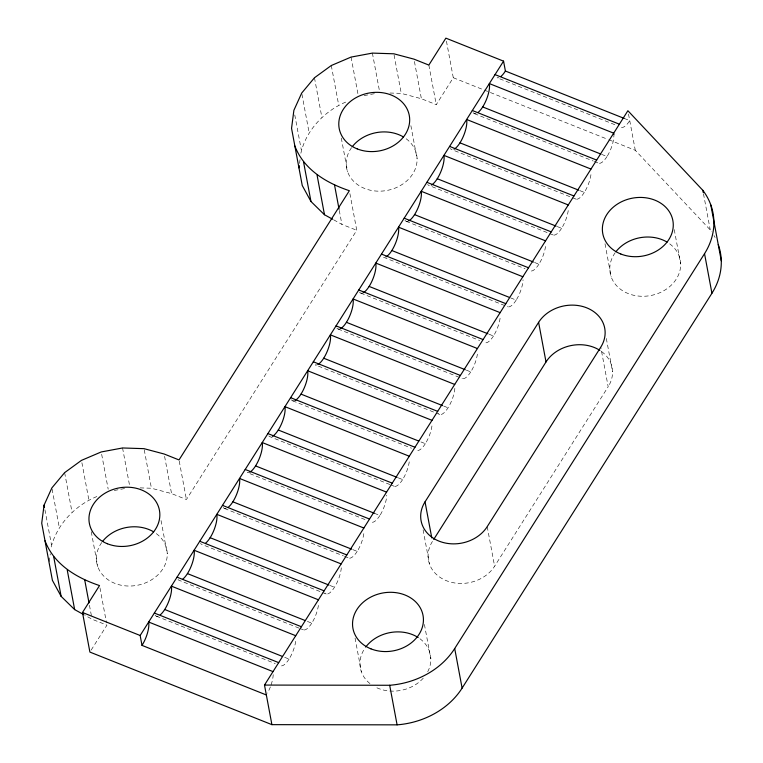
<?xml version="1.0" encoding="UTF-8"?>
<svg xmlns="http://www.w3.org/2000/svg" width="763" height="763" viewBox="0 0 763 763"><rect width="100%" height="100%" fill="white"/><g stroke="black" fill="none" stroke-linecap="round" stroke-linejoin="round"><path stroke-width="0.57" stroke-dasharray="3.81 2.86" d="M49.271 561.644L50.301 553.757M51.178 546.985C57.158 524.124 75.394 505.144 97.187 496.408M299.544 163.396L300.126 158.895M300.86 153.249C306.173 129.824 325.009 110.444 347.022 101.546M91.159 650.086L106.934 625.155L92.065 619.232L84.893 615.264M140.134 487.881L151.436 488.244L171.561 493.594L186.42 499.517L356.76 230.292L349.788 193.039M389.969 93.019L401.262 93.382L421.395 98.732L436.255 104.655L453.289 77.731L446.317 40.477M432.449 541.425A35.642 29.404 -10.6 0 0 446.498 580.748A35.642 29.404 -10.6 0 0 494.615 566.213L608.178 386.736L600.767 347.155M364.075 95.623L375.31 93.525M114.25 490.485L125.475 488.387M624.239 118.427L629.742 120.621A17.816 6.133 -68.3 0 1 620.138 126.286M614.835 124.693L497.095 77.75A17.816 6.133 -68.3 0 0 498.84 77.664M453.289 77.731L483.074 89.605M484.171 90.044L607.72 139.314M608.826 139.753L635.293 150.311L710.248 229.911A76.491 63.11 -10.6 0 1 711.574 231.733M601.53 154.326L607.033 156.52A17.816 6.133 -68.3 0 0 613.881 136.176M474.386 113.649L593.223 161.031M594.329 161.47L598.726 163.225M579.918 190.655L584.315 192.41A17.816 6.133 -68.3 0 0 591.172 172.076M576.017 199.124L451.677 149.538A17.816 6.133 -68.3 0 1 450.38 148.499M557.2 226.554L561.606 228.309A17.816 6.133 -68.3 0 0 568.464 207.975M553.299 235.023L428.959 185.438A17.816 6.133 -68.3 0 1 427.661 184.398M534.491 262.453L538.897 264.208A17.816 6.133 -68.3 0 0 545.745 243.864M406.25 221.337L525.087 268.719M333.698 219.839L341.9 224.37L356.76 230.292M510.676 297.913L516.179 300.107A17.816 6.133 -68.3 0 0 523.036 279.763M383.541 257.236L507.881 306.812M489.064 334.242L493.47 335.997A17.816 6.133 -68.3 0 0 500.318 315.663M360.823 293.126L479.669 340.517M466.355 370.141L470.761 371.896A17.816 6.133 -68.3 0 0 477.609 351.562M338.114 329.025L462.454 378.61M443.646 406.04L448.043 407.795M439.746 414.5L315.405 364.924A17.816 6.133 -68.3 0 0 317.141 364.828M420.928 441.93L425.334 443.684A17.816 6.133 -68.3 0 0 432.182 423.351M292.687 400.823L411.534 448.205M398.219 477.829L402.626 479.584A17.816 6.133 -68.3 0 0 409.473 459.25M389.922 484.543L269.978 436.713A17.816 6.133 -68.3 0 1 268.681 435.673M391.018 484.982L394.318 486.298M374.404 513.289L379.907 515.483A17.816 6.133 -68.3 0 0 386.765 495.149M365 519.555L247.269 472.612A17.816 6.133 -68.3 0 0 249.005 472.526M352.792 549.627L357.198 551.382A17.816 6.133 -68.3 0 0 364.046 531.038M224.551 508.511L343.398 555.893M344.494 556.332L348.891 558.087M330.083 585.517L334.48 587.272M326.183 593.986L201.842 544.41A17.816 6.133 -68.3 0 1 200.545 543.361M307.375 621.416L311.771 623.171A17.816 6.133 -68.3 0 0 318.629 602.837M299.067 628.13L179.133 580.3A17.816 6.133 -68.3 0 1 177.836 579.26M300.174 628.569L303.474 629.885M284.656 657.315L289.063 659.07A17.816 6.133 -68.3 0 0 295.91 638.736M156.415 616.199L275.262 663.581M703.486 193.821L710.248 229.911M674.244 229.596L680.663 263.922M628.502 114.021L635.293 150.311M605.002 243.759L611.201 276.921M606.327 338.457L612.527 371.61M428.844 65.074L436.255 104.655M414.423 61.469L421.395 98.732M487.214 526.632L494.615 566.213M410.875 125.666L417.084 158.818M394.07 54.965L401.262 93.382M372.392 53.105L379.364 90.358M351.056 57.091L358.028 94.345M423.084 529.77L429.512 564.095M331.295 65.513L338.705 105.094M341.299 138.055L347.623 171.818M424.409 624.458L430.837 658.784M314.461 77.769L321.872 117.349M339.287 210.397L341.9 224.37M301.929 94.211L309.11 132.628M294.766 114.946L301.299 149.872M355.053 638.021L361.376 671.783M179.238 461.1L186.42 499.517M164.589 456.341L171.561 493.594M161.041 520.528L167.25 553.68M144.245 449.827L151.436 488.244M122.557 447.967L129.529 485.22M101.66 454.29L108.193 489.207M81.899 462.702L88.87 499.956M91.255 531.754L97.788 566.68M99.963 587.901L106.496 622.827M64.636 472.631L72.037 512.211M89.452 605.259L91.636 616.905M52.094 489.073L59.285 527.491M44.931 509.808L51.464 544.734M714.015 235.529A76.491 63.11 -10.6 0 1 715.112 237.503M669.723 243.855A35.642 29.404 -10.6 0 1 672.394 284.055A35.642 29.404 -10.6 0 1 624.287 291.724A35.642 29.404 -10.6 0 1 615.321 252.524M419.898 638.717A35.642 29.404 -10.6 0 1 427.661 671.869M423.284 678.135A35.642 29.404 -10.6 0 1 374.452 686.586M369.96 683.591A35.642 29.404 -10.6 0 1 365.487 647.386M601.587 351.543A35.642 29.404 -10.6 0 1 608.178 386.736M273.202 674.626A17.816 6.133 -68.3 0 1 270.77 685.823M270.36 686.91A17.816 6.133 -68.3 0 1 267.441 693.128M156.31 533.614A35.642 29.404 -10.6 0 1 158.981 573.814A35.642 29.404 -10.6 0 1 110.873 581.492A35.642 29.404 -10.6 0 1 101.908 542.293M406.145 138.752A35.642 29.404 -10.6 0 1 408.815 178.952A35.642 29.404 -10.6 0 1 360.708 186.62A35.642 29.404 -10.6 0 1 351.733 147.421M158.16 616.113A17.816 6.133 -68.3 0 1 155.118 615.159M289.063 659.07A17.816 6.133 -68.3 0 1 279.458 664.735M311.771 623.171A17.816 6.133 -68.3 0 1 302.177 628.836M341.29 567.806A17.816 6.133 -68.3 0 1 334.204 587.71A17.816 6.133 -68.3 0 1 324.885 592.946M357.198 551.382A17.816 6.133 -68.3 0 1 347.594 557.047M226.296 508.416A17.816 6.133 -68.3 0 1 223.254 507.471M379.907 515.483A17.816 6.133 -68.3 0 1 370.313 521.148M402.626 479.584A17.816 6.133 -68.3 0 1 393.021 485.249M294.432 400.728A17.816 6.133 -68.3 0 1 291.39 399.774M425.334 443.684A17.816 6.133 -68.3 0 1 415.73 449.359M454.853 388.329A17.816 6.133 -68.3 0 1 447.767 408.224A17.816 6.133 -68.3 0 1 438.448 413.46M470.761 371.896A17.816 6.133 -68.3 0 1 461.157 377.561M339.85 328.939A17.816 6.133 -68.3 0 1 336.817 327.985M493.47 335.997A17.816 6.133 -68.3 0 1 483.866 341.671M362.568 293.04A17.816 6.133 -68.3 0 1 359.526 292.086M516.179 300.107A17.816 6.133 -68.3 0 1 506.584 305.772M538.897 264.208A17.816 6.133 -68.3 0 1 529.293 269.873M407.986 221.251A17.816 6.133 -68.3 0 1 404.953 220.297M561.606 228.309A17.816 6.133 -68.3 0 1 552.002 233.974M584.315 192.41A17.816 6.133 -68.3 0 1 574.72 198.084M607.033 156.52A17.816 6.133 -68.3 0 1 597.429 162.185M476.122 113.553A17.816 6.133 -68.3 0 1 473.089 112.609"/><path stroke-width="1.14" d="M294.842 145.933C303.722 169.605 326.488 183.044 349.359 190.712L179.019 459.936L164.15 454.004L144.026 448.663L122.557 447.967L101.221 451.954L81.46 460.375L64.636 472.631L51.874 487.91L44.063 505.154L41.717 523.189L52.418 580.376L61.126 596.351L74.65 609.599L83.873 614.701M298.962 167.908L299.249 165.657M718.25 244.599A76.491 63.11 -10.6 0 1 711.936 293.25L462.111 688.112A76.491 63.11 -10.6 0 1 397.094 724.85L271.905 724.65L89.9 652.079L82.49 612.498L99.524 585.574C76.653 577.906 53.896 564.467 45.017 540.795M266.344 694.969L142.013 645.384L140.154 635.493L503.551 61.145L445.878 38.15L428.844 65.074L413.985 59.142L393.861 53.801L372.392 53.105L351.056 57.091L331.295 65.513L314.461 77.769L301.709 93.048L293.889 110.292L291.552 128.327L302.253 185.514L310.961 201.489L324.485 214.737L332.678 219.267M271.905 724.65L264.494 685.069L627.892 110.721L702.837 190.33L703.276 192.657M425.039 501.844L538.602 322.358A35.642 29.404 -10.6 0 1 586.718 307.832A35.642 29.404 -10.6 0 1 600.767 347.155L487.214 526.632A35.642 29.404 -10.6 0 1 439.087 541.158A35.642 29.404 -10.6 0 1 425.039 501.844L431.791 537.934M433.718 539.422L546.012 361.948L538.602 322.358M264.494 685.069L389.683 685.269A76.491 63.11 -10.6 0 0 454.7 648.531L704.535 253.669A76.491 63.11 -10.6 0 0 702.837 190.33M503.551 61.145L505.402 71.035L624.239 118.427M495.034 74.602L619.375 124.188M482.693 106.934L600.424 153.888M472.316 110.501L596.656 160.077M590.982 169.052L466.641 119.476A17.816 6.133 -68.3 0 1 463.399 136.215A17.816 6.133 -68.3 0 1 454.071 149.176M459.975 142.834L578.812 190.216M449.607 146.401L573.948 195.977M568.273 204.951L443.932 155.375A17.816 6.133 -68.3 0 1 440.69 172.114A17.816 6.133 -68.3 0 1 431.353 185.066M437.266 178.733L556.103 226.115M426.899 182.3L551.239 231.876M545.555 240.85L421.214 191.265A17.816 6.133 -68.3 0 1 417.981 208.013A17.816 6.133 -68.3 0 1 408.644 220.965M414.557 214.622L533.394 262.014M404.18 218.189L528.521 267.775M522.846 276.75L398.505 227.164A17.816 6.133 -68.3 0 1 395.263 243.912A17.816 6.133 -68.3 0 1 385.935 256.864M391.839 250.522L509.579 297.475M381.471 254.089L505.812 303.664M500.137 312.639L375.797 263.063A17.816 6.133 -68.3 0 1 372.554 279.802A17.816 6.133 -68.3 0 1 363.217 292.754M369.13 286.421L487.967 333.803M358.763 289.988L483.103 339.564M477.419 348.538L353.078 298.962A17.816 6.133 -68.3 0 1 349.845 315.701A17.816 6.133 -68.3 0 1 340.508 328.653M346.421 322.32L465.258 369.702M336.044 325.877L460.385 375.463M454.71 384.438L330.369 334.852A17.816 6.133 -68.3 0 1 327.127 351.6A17.816 6.133 -68.3 0 1 317.799 364.552M323.703 358.209L442.54 405.601M313.335 361.776L437.676 411.362M432.001 420.337L307.661 370.751A17.816 6.133 -68.3 0 1 304.418 387.499A17.816 6.133 -68.3 0 1 295.081 400.451M300.994 394.109L418.734 441.052M290.627 397.676L414.967 447.252M409.283 456.226L284.942 406.65A17.816 6.133 -68.3 0 1 281.709 423.389A17.816 6.133 -68.3 0 1 272.372 436.341M278.285 430.008L397.122 477.39M267.908 433.575L392.249 483.151M386.574 492.125L262.234 442.55A17.816 6.133 -68.3 0 1 258.991 459.288A17.816 6.133 -68.3 0 1 249.663 472.24M255.567 465.907L374.404 513.289M245.2 469.464L369.54 519.05M363.865 528.025L239.525 478.439A17.816 6.133 -68.3 0 1 228.347 507.204M232.858 501.796L351.695 549.188M222.491 505.364L346.831 554.949M341.147 563.914L216.806 514.338A17.816 6.133 -68.3 0 1 205.638 543.103M210.149 537.696L328.987 585.078M199.772 541.263L324.113 590.839M318.438 599.813L194.098 550.237A17.816 6.133 -68.3 0 1 182.929 578.993M187.431 573.595L305.171 620.538M177.064 577.162L301.404 626.738M295.729 635.713L171.389 586.137A17.816 6.133 -68.3 0 1 160.211 614.892M164.722 609.494L282.463 656.438M154.355 613.051L278.695 662.637M273.011 671.612L148.671 622.026A17.816 6.133 -68.3 0 1 142.013 645.384M82.49 612.498L140.154 635.493M710.839 205.018L721.283 260.793M704.535 253.669L711.936 293.25M454.7 648.531L462.111 688.112M334.49 184.78L339.068 209.234M317.074 175.156L324.485 214.737M303.55 161.909L310.961 201.489M389.683 685.269L397.094 724.85M84.664 579.651L89.013 602.932M67.239 570.018L74.65 609.599M44.063 505.154L44.492 507.481M53.715 556.771L61.126 596.351M615.96 251.676A35.642 29.404 -10.6 0 1 667.1 242.109M366.126 646.538A35.642 29.404 -10.6 0 1 418.172 637.534M546.012 361.948A35.642 29.404 -10.6 0 1 599.871 350.36M613.891 135.089A17.816 6.133 -68.3 0 0 613.69 133.163L489.35 83.577A17.816 6.133 -68.3 0 1 478.182 112.342M102.547 541.444A35.642 29.404 -10.6 0 1 153.687 531.868M352.372 146.582A35.642 29.404 -10.6 0 1 403.522 137.006M505.402 71.035A17.816 6.133 -68.3 0 1 500.89 76.443M370.952 648.855A35.642 29.404 -10.6 0 0 423.427 619.203A35.642 29.404 -10.6 0 0 369.588 597.734A35.642 29.404 -10.6 0 0 370.952 648.855M620.786 253.993A35.642 29.404 -10.6 0 0 673.262 224.341A35.642 29.404 -10.6 0 0 619.413 202.872A35.642 29.404 -10.6 0 0 620.786 253.993M107.373 543.752A35.642 29.404 -10.6 0 0 159.839 514.1A35.642 29.404 -10.6 0 0 106 492.631A35.642 29.404 -10.6 0 0 107.373 543.752M357.208 148.89A35.642 29.404 -10.6 0 0 409.674 119.238A35.642 29.404 -10.6 0 0 355.835 97.769A35.642 29.404 -10.6 0 0 357.208 148.89"/></g></svg>
